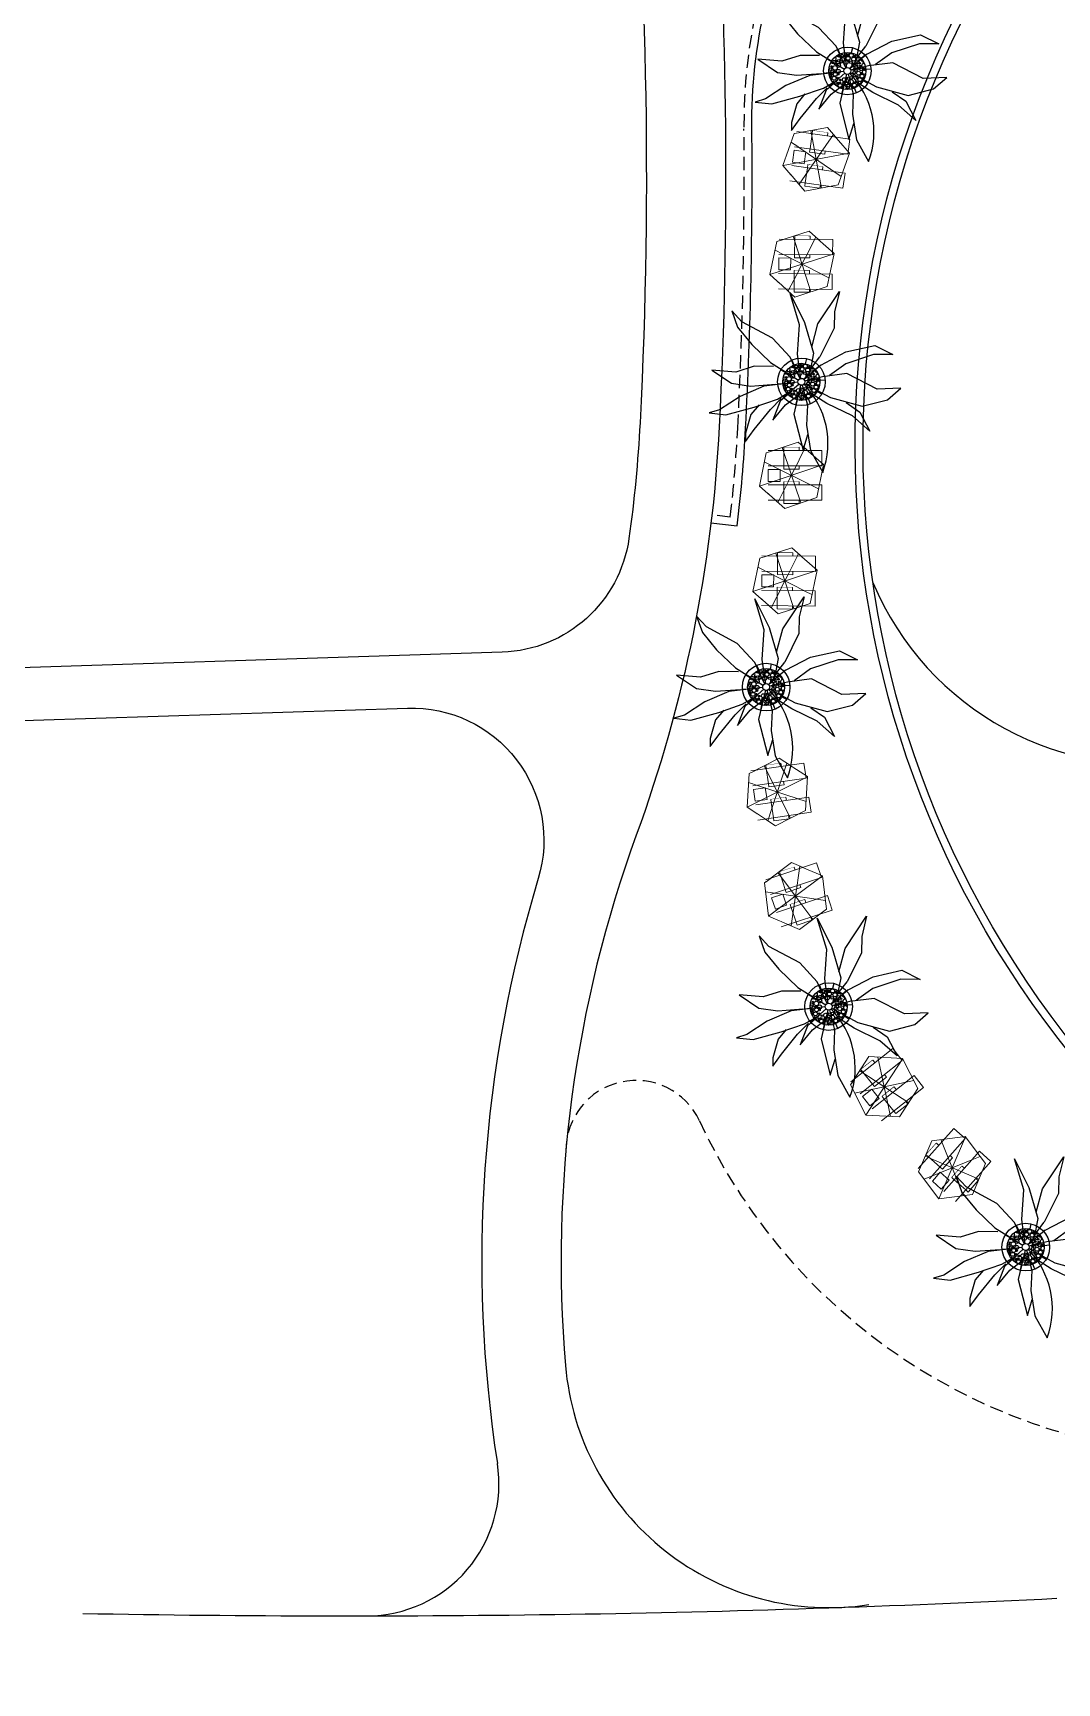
# Model space of a CAD drawing. Extents: x 309418 to 1212698, y 3438380 to 6877191.
# Drawn here: x 606510.5 to 606549.2, y 3439030.6 to 3439093 of the extents above; entities that cross this region are included whole.
import ezdxf

# ---------------------------------------------------------------- set-up
doc = ezdxf.new("R2010")
doc.units = 0
doc.header["$MEASUREMENT"] = 0
doc.set_wipeout_variables(frame=1)
doc.linetypes.add('DASHED', pattern=[0.75, 0.5, -0.25])
for name, color, linetype in [('CR-GL$0$CR-SW', 4, 'Continuous'), ('Draft _ Lines', 20, 'Continuous'), ('DRAFT LINES', 32, 'Continuous'), ('LA-FLOWERING-TREE', 221, 'Continuous'), ('LA-HARD-PAVE-HATCH-MARBLE-TYPE (PV - MT-BG-01-AN - RA- ∅ - 01)', 227, 'Continuous'), ('LA-HARD-PAVE-HATCH-WOOD-TYPE( PV - WO-DW-01-∅ - ∅-∅ - 04)', 17, 'Continuous'), ('LA-HARD-PAVE-LINE-01', 30, 'Continuous'), ('LA-PLNT-PALMS', 251, 'Continuous'), ('LA-PLNT-TREE-TRUNK', 52, 'Continuous')]:
    doc.layers.add(name, color=color, linetype=linetype)
doc.layers.add('HW-LA-SF-LOUNGE CHAIRS', color=215, linetype='Continuous', lineweight=0)
doc.layers.add('L-CON-SF-CABANA', color=215, linetype='Continuous', lineweight=0)
picture_1 = doc.add_image_def('image3.jpg', size_in_pixel=(7142, 4284))

# ---------------------------------------------------------------- blocks, each defined once
blk = doc.blocks.new('Lounge 1')
at = {"lineweight": 13, "extrusion": (0, 0, -1)}
blk.add_line((0.411, 1.439), (0.411, 0.859), dxfattribs=at)
blk.add_wipeout([(0.29, 0.859), (0.29, 0), (-0.29, 0), (-0.29, 0.859), (-0.411, 0.859), (-0.411, 1.439), (-0.29, 1.439), (-0.29, 2.03), (0.29, 2.03), (0.29, 1.439), (0.411, 1.439), (0.411, 0.859)])
at = {"extrusion": (0, 0, -1)}
for p, q in [((-0.29, 2.03), (-0.29, 0)), ((0.29, 2.03), (0.29, 0)), ((0.29, 0), (-0.29, 0))]:
    blk.add_line(p, q, dxfattribs=at)
at = {"lineweight": 13, "extrusion": (0, 0, -1)}
for p, q in [((-0.29, 1.439), (-0.411, 1.439)), ((-0.411, 1.439), (-0.411, 0.859)), ((0.411, 1.439), (0.29, 1.439)), ((-0.29, 0.859), (-0.411, 0.859)), ((0.411, 0.859), (0.29, 0.859))]:
    blk.add_line(p, q, dxfattribs=at)
blk.add_lwpolyline([(0.29, 1.439), (-0.29, 1.439)])
blk = doc.blocks.new('umbrella')
blk.add_lwpolyline([(-0.328, 1.236), (-1.23, 0.331), (-0.897, -0.902), (0.338, -1.231), (1.239, -0.326), (0.907, 0.907)], close=True)
for points in [[(0.329, -1.229), (-0.331, 1.235)], [(1.074, 0.287), (-1.064, -0.282)]]:
    blk.add_lwpolyline(points)
at = {"layer": 'L-CON-SF-CABANA', "extrusion": (0, 0, -1)}
for p, q in [((0.575, 0.995), (-0.571, -0.989)), ((-0.987, 0.575), (0.996, -0.57))]:
    blk.add_line(p, q, dxfattribs=at)
blk = doc.blocks.new('LA-SIDE TABLE-0')
at = {"layer": 'HW-LA-SF-LOUNGE CHAIRS'}
blk.add_lwpolyline([(-0.161, 0.157), (0.161, -0.157), (-0.153, -0.479), (-0.475, -0.166)], close=True, dxfattribs=at)
blk = doc.blocks.new('*U605')
at = {"layer": 'HW-LA-SF-LOUNGE CHAIRS', "rotation": 192.1812532047893}
blk.add_blockref('Lounge 1', (-0.881, 0.992), dxfattribs=at)
blk.add_blockref('Lounge 1', (0.39, 1.266), dxfattribs=at)
at = {"rotation": 236.3915250439276}
blk.add_blockref('LA-SIDE TABLE-0', (0.183, -0.855), dxfattribs=at)
at = {"layer": 'HW-LA-SF-LOUNGE CHAIRS', "rotation": 195.6902464826084}
blk.add_blockref('umbrella', (-0.003, 0.005), dxfattribs=at)
blk = doc.blocks.new('*U606')
at = {"layer": 'HW-LA-SF-LOUNGE CHAIRS', "rotation": 171.1966073751668}
blk.add_blockref('*U605', (0, 0), dxfattribs=at)
blk = doc.blocks.new('*U607')
at = {"layer": 'LA-FLOWERING-TREE', "color": 0, "linetype": 'ByBlock', "lineweight": -2, "transparency": 16777216}
for p, rotation in [((606539.556, 3439084.278), 85.9539505656974), ((606538.911, 3439072.295), 86.20862007874558), ((606539.312, 3439060.375), 104.9370577204463), ((606545.239, 3439050.099), 135.0078025424276)]:
    blk.add_blockref('*U606', p, dxfattribs=dict(at, rotation=rotation))
for p, rotation in [((606540.093, 3439088.239), 78.60661533610947), ((606539.157, 3439076.288), 86.72673500754796), ((606538.624, 3439064.31), 94.91347611311927), ((606542.671, 3439053.159), 124.9842209351005)]:
    blk.add_blockref('*U606', p, dxfattribs=dict(at, rotation=rotation))
blk = doc.blocks.new('GH-B-LA-HD-FURN-Tree-Pit-140-C2')
blk.add_wipeout([(-0.285, 0.639), (-0.331, 0.617), (-0.371, 0.593), (-0.464, 0.524), (-0.509, 0.48), (-0.547, 0.437), (-0.566, 0.411), (-0.593, 0.373), (-0.614, 0.337), (-0.643, 0.276), (-0.665, 0.22), (-0.683, 0.154), (-0.692, 0.107), (-0.698, 0.047), (-0.7, 0.008), (-0.7, -0.016), (-0.696, -0.075), (-0.684, -0.149), (-0.657, -0.241), (-0.632, -0.301), (-0.605, -0.352), (-0.578, -0.395), (-0.516, -0.473), (-0.43, -0.552), (-0.377, -0.59), (-0.308, -0.629), (-0.192, -0.673), (-0.137, -0.686), (-0.026, -0.7), (0.028, -0.699), (0.16, -0.681), (0.232, -0.66), (0.287, -0.638), (0.411, -0.567), (0.473, -0.516), (0.517, -0.472), (0.565, -0.413), (0.608, -0.346), (0.66, -0.234), (0.679, -0.17), (0.695, -0.08), (0.699, 0.027), (0.674, 0.189), (0.649, 0.262), (0.618, 0.329), (0.576, 0.398), (0.529, 0.458), (0.47, 0.518), (0.414, 0.565), (0.336, 0.614), (0.277, 0.643), (0.234, 0.66), (0.176, 0.677), (0.135, 0.687), (0.1, 0.693), (0.045, 0.699), (0.004, 0.7), (-0.03, 0.699), (-0.071, 0.696), (-0.096, 0.693), (-0.124, 0.689), (-0.195, 0.672)])
at = {"linetype": 'Continuous', "ltscale": 7}
blk.add_circle((0, 0), 0.7, dxfattribs=at)
for centre, radius in [((0, 0), 0.7), ((-0.106, 0.624, 0), 0.0312), ((-0.592, 0.009, 0), 0.0312), ((-0.526, 0.216, 0), 0.0751), ((-0.542, 0.345, 0), 0.0312), ((-0.482, 0.387, 0), 0.0312), ((-0.442, 0.118, 0), 0.0312), ((-0.432, -0.011, 0), 0.0312), ((-0.385, 0.277, 0), 0.0744), ((-0.38, 0.429, 0), 0.0489), ((-0.345, 0.538, 0), 0.0489), ((-0.319, 0.363, 0), 0.0312), ((-0.319, 0.189, 0), 0.0312), ((-0.223, 0.255, 0), 0.0751), ((-0.203, 0.436, 0), 0.0864), ((-0.239, 0.566, 0), 0.0312), ((-0.046, 0.394, 0), 0.0751), ((-0.067, 0.526, 0), 0.0489), ((0.025, 0.561, 0), 0.0312), ((0.091, 0.494, 0), 0.0489), ((0.075, 0.397, 0), 0.0312), ((0.163, 0.33, 0), 0.0312), ((0.221, 0.245, 0), 0.0744), ((0.226, 0.418, 0), 0.0751), ((0.247, 0.56, 0), 0.0312), ((0.336, -0.05, 0), 0.0744), ((0.328, 0.519, 0), 0.0489), ((0.314, 0.186, 0), 0.0312), ((0.342, 0.102, 0), 0.0489), ((0.39, 0.277, 0), 0.0744), ((0.396, 0.429, 0), 0.0489), ((0.498, 0.095, 0), 0.0751), ((0.498, -0.073, 0), 0.0751), ((0.48, 0.346, 0), 0.0312), ((0.553, 0.255, 0), 0.0751), ((0.602, 0.143, 0), 0.0312), ((-0.664, -0.034, 0), 0.0312), ((-0.602, -0.135, 0), 0.0744), ((-0.523, -0.055, 0), 0.0312), ((-0.508, -0.414, 0), 0.0312), ((-0.505, -0.182, 0), 0.0312), ((-0.43, -0.174, 0), 0.0312), ((-0.406, -0.372, 0), 0.0489), ((-0.386, -0.273, 0), 0.0489), ((-0.327, -0.118, 0), 0.0744), ((-0.345, -0.437, 0), 0.0312), ((-0.285, -0.24, 0), 0.0489), ((-0.249, -0.546, 0), 0.0751), ((-0.229, -0.365, 0), 0.0864), ((-0.214, -0.155, 0), 0.0312), ((-0.175, -0.631, 0), 0.0312), ((-0.144, -0.505, 0), 0.0312), ((-0.11, -0.277, 0), 0.0489), ((-0.086, -0.557, 0), 0.0489), ((0.043, -0.574, 0), 0.0751), ((0.028, -0.318, 0), 0.0489), ((0.011, -0.474, 0), 0.0312), ((0.049, -0.404, 0), 0.0312), ((0.112, -0.242, 0), 0.0489), ((0.195, -0.556, 0), 0.0744), ((0.2, -0.382, 0), 0.0751), ((0.184, -0.17, 0), 0.0312), ((0.211, -0.253, 0), 0.0489), ((0.255, -0.157, 0), 0.0312), ((0.274, -0.477, 0), 0.0312), ((0.346, -0.263, 0), 0.0489), ((0.37, -0.372, 0), 0.0489), ((0.384, -0.154, 0), 0.0312), ((0.454, -0.455, 0), 0.0312), ((0.456, -0.261, 0), 0.0312), ((0.521, -0.179, 0), 0.0312), ((0.01, -0.669, 0), 0.0312)]:
    blk.add_circle(centre, radius)
for centre, radius, start, end in [((-0.141, 0.712, 0), 0.0489, 225.13359, 337.31896), ((0.053, 0.676, 0), 0.0744, 161.29619, 9.73208), ((0.228, 0.639, 0), 0.0312, 117.36186, 23.37918), ((-0.738, 0.073, 0), 0.0751, 300.56995, 48.13189), ((-0.667, 0.152, 0), 0.0312, 228.25091, 106.0031), ((-0.703, 0.259, 0), 0.0489, 338.95156, 340.5973), ((-0.617, 0.292, 0), 0.0312, 212.38699, 96.93294), ((-0.532, 0.493, 0), 0.0744, 249.8969, 24.44616), ((0.491, 0.534, 0), 0.0312, 191.31199, 263.52729), ((0.572, 0.436, 0), 0.0864, 143.86727, 290.7577), ((0.676, 0.067, 0), 0.0751, 82.37222, 288.96734), ((-0.683, -0.259, 0), 0.0489, 330.55443, 70.90521), ((-0.558, -0.308, 0), 0.0744, 243.04684, 174.73742), ((-0.568, -0.456, 0), 0.0312, 13.63317, 63.92155), ((-0.411, -0.524, 0), 0.0744, 297.59757, 166.13286), ((-0.345, -0.612, 0), 0.0312, 335.79609, 145.33578), ((0.364, -0.524, 0), 0.0744, 340.2974, 269.33505), ((0.527, -0.546, 0), 0.0751, 97.23348, 170.67419), ((0.547, -0.365, 0), 0.0864, 29.69595, 262.86872), ((0.661, -0.083, 0), 0.0489, 40.76282, 304.86097), ((0.672, -0.262, 0), 0.0489, 95.69847, 221.74846), ((0.664, -0.168, 0), 0.0312, 47.4763, 284.07386), ((0.73, -0.03, 0), 0.0312, 164.22546, 190.99296), ((-0.126, -0.734, 0), 0.0751, 29.1719, 131.34724), ((0.145, -0.71, 0), 0.0751, 33.568, 169.58741)]:
    blk.add_arc(centre, radius, start, end)
blk = doc.blocks.new('P200')
blk.add_lwpolyline([(0, -0.1), (0, 0.1)])
blk = doc.blocks.new('COARSE GRAVEL')
blk.add_wipeout([(0.677, 0.593), (0.693, 0.574), (0.693, 0.574), (0.73, 0.527), (0.758, 0.485), (0.793, 0.425), (0.81, 0.393), (0.831, 0.346), (0.85, 0.297), (0.867, 0.242), (0.883, 0.174), (0.894, 0.105), (0.899, 0.041), (0.9, -0.016), (0.898, -0.066), (0.892, -0.123), (0.88, -0.186), (0.867, -0.24), (0.848, -0.301), (0.82, -0.372), (0.79, -0.431), (0.757, -0.487), (0.72, -0.54), (0.681, -0.589), (0.641, -0.632), (0.605, -0.666), (0.579, -0.689), (0.53, -0.728), (0.477, -0.763), (0.444, -0.783), (0.404, -0.804), (0.374, -0.819), (0.305, -0.847), (0.25, -0.865), (0.153, -0.887), (0.088, -0.896), (0.02, -0.9), (-0.062, -0.898), (-0.179, -0.882), (-0.241, -0.867), (-0.295, -0.85), (-0.358, -0.826), (-0.43, -0.791), (-0.464, -0.771), (-0.526, -0.731), (-0.571, -0.696), (-0.616, -0.656), (-0.68, -0.59), (-0.714, -0.548), (-0.748, -0.5), (-0.791, -0.43), (-0.832, -0.343), (-0.866, -0.245), (-0.889, -0.14), (-0.899, -0.041), (-0.897, 0.077), (-0.881, 0.186), (-0.856, 0.277), (-0.839, 0.326), (-0.811, 0.39), (-0.778, 0.452), (-0.742, 0.509), (-0.702, 0.563), (-0.651, 0.621), (-0.592, 0.678), (-0.491, 0.754), (-0.4, 0.806), (-0.329, 0.838), (-0.192, 0.879), (-0.105, 0.894), (0.013, 0.9), (0.085, 0.896), (0.203, 0.877), (0.251, 0.864), (0.353, 0.828), (0.407, 0.803), (0.424, 0.794), (0.47, 0.768), (0.49, 0.755), (0.524, 0.732), (0.558, 0.706), (0.616, 0.656), (0.651, 0.622)])
at = {"rotation": 45.00000000604048}
blk.add_blockref('GH-B-LA-HD-FURN-Tree-Pit-140-C2', (0, 0), dxfattribs=at)
at = {"layer": 'LA-HARD-PAVE-HATCH-WOOD-TYPE( PV - WO-DW-01-∅ - ∅-∅ - 04)'}
blk.add_circle((0, 0), 0.9, dxfattribs=at)
at = {"layer": 'LA-HARD-PAVE-LINE-01'}
blk.add_circle((0, 0), 0.7, dxfattribs=at)
at = {"layer": 'LA-HARD-PAVE-HATCH-WOOD-TYPE( PV - WO-DW-01-∅ - ∅-∅ - 04)'}
for p, rotation in [((-0.24, 0.763), 197.4295865630063), ((0.252, 0.759), 161.6197243753375), ((-0.8, 0.013), 269.0493109383438), ((-0.641, 0.479), 233.239448750675), ((0.649, 0.468), 125.8098621876688), ((-0.656, -0.457), 304.8591731260126), ((0.633, -0.489), 52.28875968901892), ((0.8, -0.027), 88.09862187668766), ((-0.265, -0.755), 340.6690353136814), ((0.227, -0.767), 16.47889750135008)]:
    blk.add_blockref('P200', p, dxfattribs=dict(at, rotation=rotation))
blk = doc.blocks.new('GH-B-LA-PL-PALM')
for p, q in [((-1.517, 2.964), (-2.174, 3.082)), ((-2.174, 3.082), (-1.583, 2.408)), ((-0.725, 2.373), (-1.517, 2.964)), ((-2.808, 1.298), (-2.97, 2.047)), ((-2.97, 2.047), (-2.513, 1.474)), ((-1.583, 2.408), (-1.319, 1.141)), ((-0.226, 1.232), (-0.725, 2.373)), ((-1.933, 0.598), (-2.808, 1.298)), ((-2.513, 1.474), (-1.587, 0.875)), ((-1.587, 0.875), (-0.851, 0.675)), ((-1.319, 1.141), (-0.653, 0.504)), ((-0.022, 0.123), (-0.226, 1.232)), ((-0.955, 0.175), (-1.933, 0.598)), ((-0.955, 0.175), (-0.123, 0.023)), ((-0.653, 0.504), (-0.099, 0.076)), ((-0.585, -0.034), (-1.172, -0.045)), ((0.206, -1.184), (0.662, -1.757)), ((0.662, -1.757), (1.267, -2.163)), ((1.267, -2.163), (1.777, -2.915))]:
    blk.add_line(p, q)
for points in [[(-0.451, 1.808), (-0.499, 2.44), (-0.17, 3.188), (-0.209, 2.316), (0.031, 1.265), (0.106, 0.609)], [(0.075, 0.1), (0.543, 0.728), (1.155, 1.179), (1.809, 1.901), (2.162, 2.778)], [(0.112, 0.054), (1.131, 0.546), (1.977, 1.672), (1.392, 1.44)], [(-0.085, -0.091), (-0.721, -0.772), (-1.64, -1.411), (-2.332, -2.431), (-1.827, -1.319), (-1.132, -0.325), (-0.476, 0.023), (-0.125, 0.006)], [(0.484, -0.064), (1.072, -0.167), (1.803, 0.069), (1.06, 0.076), (0.462, 0.223)], [(-1.27, -0.522), (-2.104, -0.891), (-3.563, -1.025), (-2.852, -0.688), (-2.355, -0.309), (-1.172, -0.045)], [(-0.056, -0.112), (-0.459, -0.92), (-0.598, -1.887), (-0.356, -3.184), (-0.437, -3.729), (-0.092, -3.173), (0.082, -2.348), (0.165, -1.363), (0.015, -0.124)], [(0.089, -0.087), (1.018, -0.999), (1.885, -1.46), (2.766, -1.745), (3.106, -1.976), (2.762, -1.439), (1.868, -0.796), (1.076, -0.298), (0.553, -0.094), (0.123, -0.021)], [(1.682, -0.703), (2.163, -0.713), (2.841, -0.428), (3.079, -0.234), (2.524, -0.261), (1.55, -0.256), (0.968, -0.194)], [(1.777, -2.915), (1.7, -2.02), (1.329, -1.394), (0.682, -0.702)]]:
    blk.add_lwpolyline(points)
blk.add_arc((3.175, -0.24), 3.184, 108.55511, 173.42729)
at = {"layer": 'LA-PLNT-TREE-TRUNK'}
blk.add_circle((0, 0), 0.131, dxfattribs=at)

msp = doc.modelspace()

# ---------------------------------------------------------------- linework, layer by layer
at = {"layer": 'CR-GL$0$CR-SW'}
msp.add_arc((606522.42723, 3439571.15128), 538, 268.9275408, 272.8528523, dxfattribs=at)
at = {"layer": 'Draft _ Lines', "color": 114, "linetype": 'DASHED', "true_color": 0x139b48}
for points in [[(606540.79288, 3439112.66663), (606541.35604, 3439113.08239), (606542.83061, 3439111.085, -0.28152074), (606543.25721, 3439106.19966), (606539.48967, 3439098.62843, 0.1183135), (606537.36475, 3439089.39536, -0.01512845), (606537.12817, 3439078.09138, -0.01578943), (606536.84788, 3439074.71226), (606536.15374, 3439074.7959)], [(606535.68215, 3439051.87481, 0.65666568), (606575.90152, 3439052.93694, 0.13442296), (606576.26753, 3439060.85071)], [(606535.68351, 3439051.87187, 0.80618124), (606530.63189, 3439050.73816, 1.11943381)]]:
    msp.add_lwpolyline(points, format="xyb", dxfattribs=at)
at = {"layer": 'LA-FLOWERING-TREE'}
for points in [[(606535.22871, 3439194.74035, -0.27967123), (606536.84041, 3439152.74384, 0.12010493), (606532.20059, 3439135.84653, 0.05543472), (606533.2306, 3439123.28831, -0.06101876), (606536.42909, 3439078.12719, -0.07475624), (606533.29159, 3439062.6824, 0.10893466), (606530.61495, 3439042.62064, 0.10893466)], [(606536.11785, 3439074.49806), (606537.11067, 3439074.37843, 0.01718647), (606537.42778, 3439078.07603, 0.01512845), (606537.66474, 3439089.39816, -0.1183135), (606539.75826, 3439098.49478), (606543.52579, 3439106.06601, 0.28152074), (606543.07196, 3439111.26318), (606537.22312, 3439119.18578, -0.13806094), (606533.38934, 3439129.32337, -0.02902892), (606533.20017, 3439135.81761, -0.04655315), (606534.01395, 3439142.45709), (606533.03401, 3439142.66254)], [(606503.65585, 3439108.6376), (606527.80167, 3439109.14871, -0.39340694), (606532.88601, 3439104.61277, -0.03599105), (606533.43301, 3439078.28067, -0.02197361), (606533.01582, 3439073.90792, -0.36483579), (606528.22613, 3439069.60361), (606505.70088, 3439068.87319)], [(606542.24087, 3439072.2399, 0.80110168), (606563.82908, 3439076.10729, -0.03345162)], [(606505.7657, 3439066.87424), (606524.63626, 3439067.48615, -0.51320555), (606529.58462, 3439061.04268, 0.11229113), (606528.03853, 3439038.91806)]]:
    msp.add_lwpolyline(points, format="xyb", dxfattribs=at)
for centre, radius, start, end in [((606540.57937, 3439043.4634), 10, 184.8344328, 278.6854088), ((606523.09761, 3439038.15171), 5, 270.0720636, 8.8165649)]:
    msp.add_arc(centre, radius, start, end, dxfattribs=at)

# ---------------------------------------------------------------- pictures from other files: only their frames are drawn
image = msp.add_image(picture_1, insert=(606209.84417, 3438978.84791, 24.98381), size_in_units=(467.97699, 280.70756), rotation=0.8380648, dxfattribs=dict(at, fade=91))
image.dxf.flags = 7

# ---------------------------------------------------------------- next in the draw order: block references
msp.add_blockref('*U607', (0, 0), dxfattribs=at)

# ---------------------------------------------------------------- next in the draw order: block references
at = {"layer": 'LA-HARD-PAVE-HATCH-MARBLE-TYPE (PV - MT-BG-01-AN - RA- ∅ - 01)', "rotation": 6.135701135505339}
for p in [(606541.27417, 3439091.58623), (606539.53637, 3439079.82826), (606538.20401, 3439068.28265), (606540.56696, 3439056.19774), (606548.0234, 3439047.10185)]:
    msp.add_blockref('COARSE GRAVEL', p, dxfattribs=at)

# ---------------------------------------------------------------- next in the draw order: linework, layer by layer
at = {"layer": 'DRAFT LINES', "color": 4}
msp.add_lwpolyline([(606560.59904, 3439118.08042, 0.34976144), (606560.04025, 3439106.00179, -0.21778632), (606564.99294, 3439081.29284, 0.13535949), (606565.79544, 3439060.19977, -0.78802918), (606551.978, 3439051.85867, -0.36795349), (606548.75019, 3439099.20837, 0.3617519), (606547.67641, 3439117.98722, -0.3168262), (606542.88679, 3439152.55343, 0.19152391), (606543.81216, 3439162.01519, -0.24818108), (606545.49621, 3439170.09202, -0.47710046), (606555.28925, 3439169.97827, -0.31164574), (606556.47035, 3439151.73361, 0.36573457), (606559.52375, 3439133.01299, -0.41752213)], format="xyb", close=True, dxfattribs=at)
for points in [[(606558.71568, 3439158.85714, -0.28140125), (606555.14592, 3439153.93459, 0.63483216), (606553.93801, 3439137.97753, -0.1046036), (606557.04, 3439135.23749, 0.05608372), (606559.32868, 3439132.78506, -0.41752213), (606560.37333, 3439118.27805, 0.34976144), (606559.79726, 3439105.82585, -0.21778632), (606564.70091, 3439081.36154, 0.13535949), (606565.50948, 3439060.10907, -0.78798478), (606552.19208, 3439052.06884, -0.36794654), (606548.99134, 3439099.02992, 0.3617519), (606547.89564, 3439118.192, -0.3168262), (606543.15344, 3439152.41597, 0.11313373), (606544.61241, 3439158.11439), (606544.31251, 3439158.12199)], [(606558.38809, 3439156.57771, -0.18034381), (606555.25694, 3439153.65585, 0.66177566), (606554.65733, 3439137.94294, -0.13752376), (606556.82159, 3439136.07118, 0.06974153), (606559.52375, 3439133.01299, -0.41752213), (606560.59904, 3439118.08042, 0.34976144), (606560.04025, 3439106.00179, -0.21778632), (606564.99294, 3439081.29284, 0.13535949), (606565.79544, 3439060.19977, -0.78802918), (606551.978, 3439051.85867, -0.36795349), (606548.75019, 3439099.20837, 0.3617519), (606547.67641, 3439117.98722, -0.3168262), (606542.88679, 3439152.55343, 0.10723293), (606544.30141, 3439157.8222)]]:
    msp.add_lwpolyline(points, format="xyb", dxfattribs=at)

# ---------------------------------------------------------------- next in the draw order: block references
at = {"layer": 'LA-PLNT-PALMS', "rotation": 231.1357011280185}
for p in [(606541.27417, 3439091.58623), (606539.53637, 3439079.82826), (606538.20401, 3439068.28265), (606540.56696, 3439056.19774), (606548.0234, 3439047.10185)]:
    msp.add_blockref('GH-B-LA-PL-PALM', p, dxfattribs=at)

doc.saveas('drawing.dxf')
